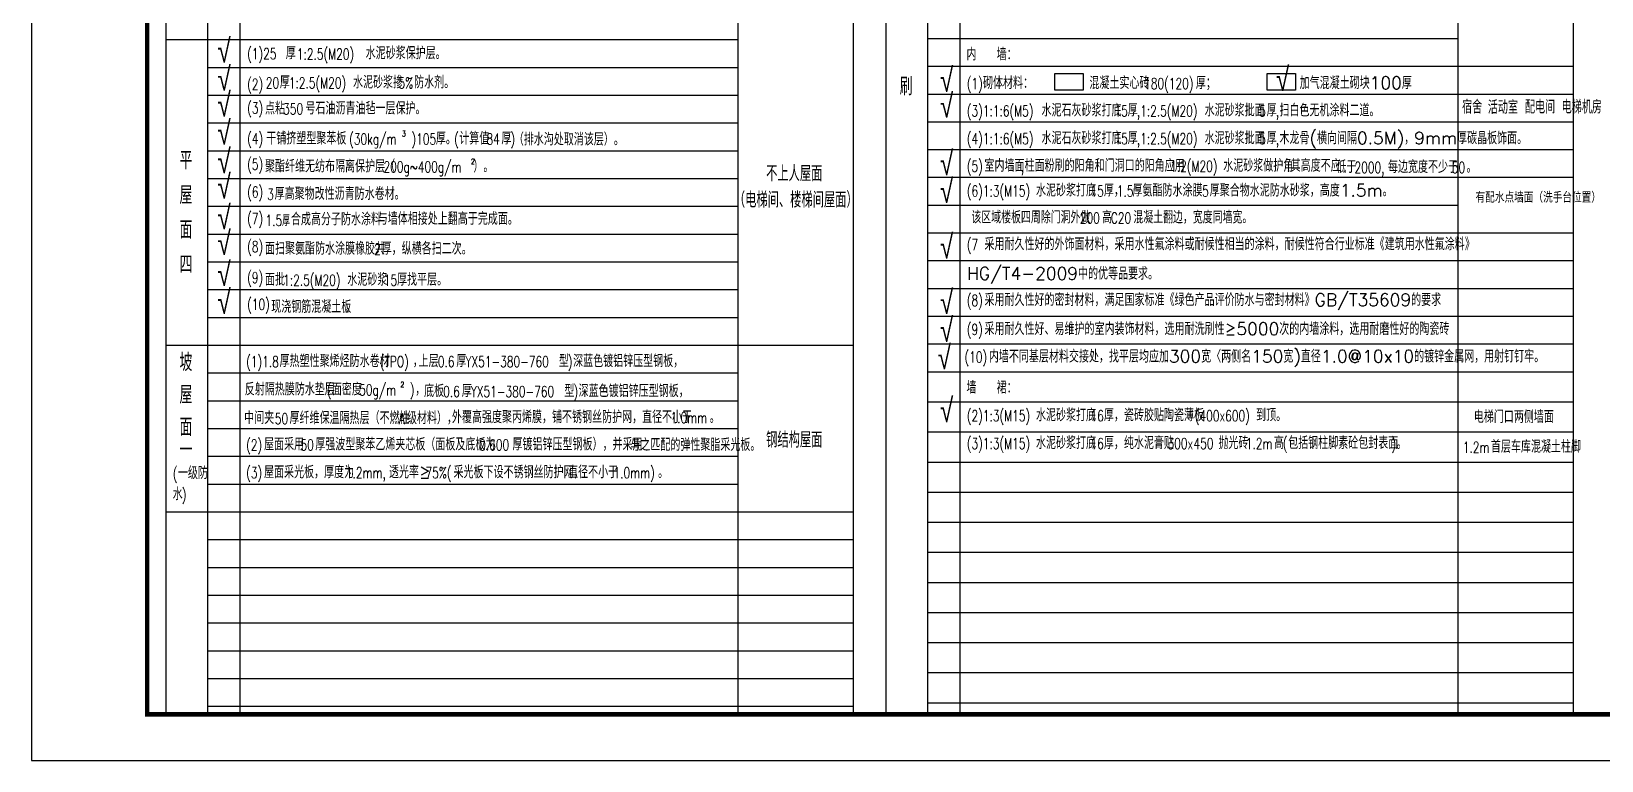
# Model space of a CAD drawing. Extents: x -1041549 to 749950, y -354245 to 17554.
# Drawn here: x -949364 to -915460, y -187337 to -171585 of the extents above; entities that cross this region are included whole.
import ezdxf

# ---------------------------------------------------------------- set-up
doc = ezdxf.new("R2010")
doc.units = 0
doc.header["$LTSCALE"] = 1000
doc.header["$MEASUREMENT"] = 0
doc.layers.add('PUB_TITLE', color=4, linetype='Continuous')
doc.styles.add('_TCH_DIM', font='SIMPLEX', dxfattribs={"bigfont": 'GBCBIG'})
doc.styles.get("Standard").update_dxf_attribs({"font": 'gbenor.shx', "bigfont": 'gbcbig.shx'})
doc.styles.add('天正', font='SIMPLEX', dxfattribs={"width": 0.8, "bigfont": 'HZTXT'})

msp = doc.modelspace()

# ---------------------------------------------------------------- linework, layer by layer
at = {"layer": 'PUB_TITLE'}
for p, q in [((-946464.2, -171762.8), (-934114.3, -171762.8)), ((-930014.6, -171737.5), (-918564.3, -171737.5)), ((-945564.2, -172362.8), (-934114.3, -172362.8)), ((-930014.6, -172337.5), (-916064.6, -172337.5)), ((-930014.6, -172337.5), (-916064.6, -172337.5)), ((-945564.2, -172962.8), (-934114.3, -172962.8)), ((-930014.6, -172937.5), (-916064.6, -172937.5)), ((-945564.2, -173562.8), (-934114.3, -173562.8)), ((-930014.6, -173537.5), (-916064.6, -173537.5)), ((-945564.2, -174162.8), (-934114.3, -174162.8)), ((-930014.6, -174137.5), (-916064.6, -174137.5)), ((-945564.2, -174762.8), (-934114.3, -174762.8)), ((-930014.6, -174737.5), (-916064.6, -174737.5)), ((-945564.2, -175363), (-934114.3, -175363)), ((-930014.6, -175337.5), (-918564.3, -175337.5)), ((-945564.2, -175963), (-934114.3, -175963)), ((-930014.6, -175937.5), (-916064.6, -175937.5)), ((-945564.2, -176563), (-934114.3, -176563)), ((-930014.6, -176537.5), (-916064.6, -176537.5)), ((-945564.2, -177163), (-934114.3, -177163)), ((-930014.6, -177137.5), (-916064.6, -177137.5)), ((-945564.2, -177763), (-934114.3, -177763)), ((-930014.6, -177737.5), (-916064.6, -177737.5)), ((-930014.6, -178337.5), (-916064.6, -178337.5)), ((-946464.2, -178363), (-931614.6, -178363)), ((-945564.2, -178963), (-934114.3, -178963)), ((-930014.6, -178937.5), (-916064.6, -178937.5)), ((-945564.2, -179563), (-934114.3, -179563)), ((-930014.6, -179587.5), (-916064.6, -179587.5)), ((-945564.2, -180163), (-934114.3, -180163)), ((-930014.6, -180237.5), (-916064.6, -180237.5)), ((-945564.2, -180763), (-934114.3, -180763)), ((-930014.6, -180887.5), (-916064.6, -180887.5)), ((-945564.2, -181363), (-934114.3, -181363)), ((-930014.6, -181537.5), (-916064.6, -181537.5)), ((-946464.2, -181963), (-931614.6, -181963)), ((-930014.6, -182187.5), (-916064.6, -182187.5)), ((-945564.2, -182563), (-931614.6, -182563)), ((-930014.6, -182837.5), (-916064.6, -182837.5)), ((-945564.2, -183163), (-931614.6, -183163)), ((-945564.2, -183763), (-931614.6, -183763)), ((-930014.6, -183487.5), (-916064.6, -183487.5)), ((-945564.2, -184363), (-931614.6, -184363)), ((-930014.6, -184137.5), (-916064.6, -184137.5)), ((-945564.2, -184963), (-931614.6, -184963)), ((-930014.6, -184787.5), (-916064.6, -184787.5)), ((-930014.6, -185437.5), (-916064.6, -185437.5)), ((-945564.2, -185563), (-931614.6, -185563)), ((-930014.6, -186087.5), (-916064.6, -186087.5)), ((-945564.2, -186163), (-931614.6, -186163))]:
    msp.add_line(p, q, dxfattribs=at)
for points in [[(-949364.5, -187337.4), (-889964.5, -187337.4), (-889964.5, -145337.4), (-949364.5, -145337.4)], [(-930914.6, -186337.4), (-916064.6, -186337.4), (-916064.6, -146337.4), (-930914.6, -146337.4)], [(-946464.2, -186337.4), (-931614.6, -186337.4), (-931614.6, -151162.8), (-946464.2, -151162.8)], [(-927266.1, -172497.6), (-926652.2, -172497.6), (-926652.2, -172853.4), (-927266.1, -172853.4)], [(-922679.6, -172497.6), (-922065.8, -172497.6), (-922065.8, -172853.4), (-922679.6, -172853.4)]]:
    msp.add_lwpolyline(points, close=True, dxfattribs=at)
at = {"layer": 'PUB_TITLE', "const_width": 100}
msp.add_lwpolyline([(-946864.5, -186337.4), (-890964.5, -186337.4), (-890964.5, -146337.4), (-946864.5, -146337.4)], close=True, dxfattribs=at)
at = {"layer": 'PUB_TITLE'}
for points in [[(-930014.6, -146337.4), (-930014.6, -186337.4)], [(-918564.3, -146337.4), (-918564.3, -186337.4)], [(-929314.6, -147137.5), (-929314.6, -186337.4)], [(-945564.2, -151162.8), (-945564.2, -186337.4)], [(-934114.3, -151162.8), (-934114.3, -186337.4)], [(-944864.2, -151962.8), (-944864.2, -186337.4)]]:
    msp.add_lwpolyline(points, dxfattribs=at)

# ---------------------------------------------------------------- texts
for s, height, style, width, p in [('√', 500, '天正', 0.8, (-945346.3, -172255.8)), ('(1)25', 238, '_TCH_DIM', 0.705882, (-944704.2, -172187)), ('1:2.5(M20)', 238, '_TCH_DIM', 0.705882, (-943631.4, -172194.5)), ('√', 500, '天正', 0.8, (-945346.3, -172863.7)), ('(2)', 238, '_TCH_DIM', 0.705882, (-944704.2, -172846)), ('1:2.5(M20)', 238, '_TCH_DIM', 0.705882, (-943803.6, -172818)), ('√', 500, '天正', 0.8, (-929746.7, -172887.5)), ('(1)', 238, '_TCH_DIM', 0.705882, (-929169.4, -172831.5)), ('180(120)', 238, '_TCH_DIM', 0.705882, (-925340.4, -172831.5)), ('√', 500, '天正', 0.8, (-922490.5, -172868.2)), ('√', 500, '天正', 0.8, (-945346.3, -173420.9)), ('20', 238, '_TCH_DIM', 0.705882, (-944305.6, -172818)), ('5%', 238, '_TCH_DIM', 0.705882, (-941436.6, -172818)), ('√', 500, '天正', 0.8, (-929746.7, -173446)), ('(3)', 238, '_TCH_DIM', 0.705882, (-944704.2, -173361.9)), ('350', 238, '_TCH_DIM', 0.705882, (-943927, -173379.9)), ('(3)1:1:6(M5)', 238, '_TCH_DIM', 0.705882, (-929169.4, -173422.8)), ('15', 238, '_TCH_DIM', 0.705882, (-925980.7, -173422.8)), (',1:2.5(M20)', 238, '_TCH_DIM', 0.705882, (-925496.1, -173422.8)), ('5', 238, '_TCH_DIM', 0.705882, (-922852.5, -173422.8)), ('√', 500, '天正', 0.8, (-945346.3, -174028.8)), (',', 238, '_TCH_DIM', 0.705882, (-922495.9, -173422.8)), ('(4)', 238, '_TCH_DIM', 0.705882, (-944704.2, -174023.6)), ('(30kg/m', 238, '_TCH_DIM', 0.705882, (-942503, -174029.8)), ('3', 119, '_TCH_DIM', 0.705882, (-941367, -173854.8)), (')105', 238, '_TCH_DIM', 0.705882, (-941159, -174029.8)), ('(', 238, '_TCH_DIM', 0.705882, (-940237.8, -174029.8)), ('84', 238, '_TCH_DIM', 0.705882, (-939536.1, -174029.8)), (')', 238, '_TCH_DIM', 0.705882, (-939019.5, -174029.8)), ('(4)1:1:6(M5)', 238, '_TCH_DIM', 0.705882, (-929169.4, -174022.8)), ('15', 238, '_TCH_DIM', 0.705882, (-925980.7, -174022.8)), (',1:2.5(M20)', 238, '_TCH_DIM', 0.705882, (-925496.1, -174022.8)), ('5', 238, '_TCH_DIM', 0.705882, (-922852.5, -174022.8)), ('√', 500, '天正', 0.8, (-945346.3, -174644.2)), ('√', 500, '天正', 0.8, (-929746.7, -174687.5)), (',', 238, '_TCH_DIM', 0.705882, (-922495.9, -174022.8)), ('(5)', 238, '_TCH_DIM', 0.705882, (-944704.2, -174574.3)), ('200g~400g/m', 238, '_TCH_DIM', 0.705882, (-941764.5, -174630.6)), ('2', 119, '_TCH_DIM', 0.705882, (-939876.5, -174455.6)), ('(5)', 238, '_TCH_DIM', 0.705882, (-929169.4, -174616.5)), (',', 238, '_TCH_DIM', 0.705882, (-927999, -174616.5)), ('1:2(M20)', 238, '_TCH_DIM', 0.705882, (-924773.5, -174616.5)), ('.', 238, '_TCH_DIM', 0.705882, (-922253.3, -174616.5)), ('2000,', 238, '_TCH_DIM', 0.705882, (-920792.4, -174644)), ('50', 238, '_TCH_DIM', 0.705882, (-918696.2, -174644)), ('√', 500, '天正', 0.8, (-945346.3, -175191.9)), ('√', 500, '天正', 0.8, (-929746.7, -175287.5)), ('(6)1:3(M15)', 238, '_TCH_DIM', 0.705882, (-929169.4, -175152.4)), ('15', 238, '_TCH_DIM', 0.705882, (-926493.8, -175152.4)), ('1.5', 238, '_TCH_DIM', 0.705882, (-925924.7, -175152.4)), ('5', 238, '_TCH_DIM', 0.705882, (-924081.6, -175152.4)), ('√', 500, '天正', 0.8, (-945346.3, -175857)), ('200', 235.7, '_TCH_DIM', 0.705882, (-926723, -175733.3)), ('C20', 235.7, '_TCH_DIM', 0.705882, (-926053, -175733.3)), ('√', 500, '天正', 0.8, (-945346.3, -176413.9)), ('√', 500, '天正', 0.8, (-929746.7, -176487.5)), ('(7', 238, '_TCH_DIM', 0.705882, (-929169.4, -176312.3)), ('√', 500, '天正', 0.8, (-945346.3, -177081.9)), ('(9)', 238, '_TCH_DIM', 0.705882, (-944704.2, -177022.6)), ('1:2.5(M20)', 238, '_TCH_DIM', 0.705882, (-943927, -177078.7)), ('15', 238, '_TCH_DIM', 0.705882, (-941756.6, -177078.7)), ('√', 500, '天正', 0.8, (-945346.3, -177681.9)), ('(10)', 238, '_TCH_DIM', 0.705882, (-944704.2, -177602.2)), ('√', 500, '天正', 0.8, (-929746.7, -177687.5)), ('(8)', 238, '_TCH_DIM', 0.705882, (-929169.4, -177517.1)), ('√', 500, '天正', 0.8, (-929746.7, -178287.5)), ('(9)', 238, '_TCH_DIM', 0.705882, (-929169.4, -178143.3)), ('√', 500, '天正', 0.8, (-929795.8, -178882.9)), ('(1)1.8', 238, '_TCH_DIM', 0.705882, (-944725.2, -178838.2)), ('(TPO)', 238, '_TCH_DIM', 0.705882, (-941842.6, -178838.2)), ('0.6', 238, '_TCH_DIM', 0.705882, (-940589.9, -178838.2)), ('YX51-380-760', 238, '_TCH_DIM', 0.705882, (-939993.3, -178838.2)), (')', 238, '_TCH_DIM', 0.705882, (-937778.4, -178838.2)), ('(10)', 238, '_TCH_DIM', 0.705882, (-929218.6, -178738.6)), ('(', 238, '_TCH_DIM', 0.705882, (-942988.4, -179448.4)), ('50g/m', 238, '_TCH_DIM', 0.705882, (-942286.6, -179448.4)), ('2', 119, '_TCH_DIM', 0.705882, (-941398.6, -179273.4)), (')', 238, '_TCH_DIM', 0.705882, (-941190.6, -179448.4)), ('0.6', 238, '_TCH_DIM', 0.705882, (-940472.2, -179484.8)), ('YX51-380-760', 238, '_TCH_DIM', 0.705882, (-939875.6, -179484.8)), (')', 238, '_TCH_DIM', 0.705882, (-937660.7, -179484.8)), ('√', 500, '天正', 0.8, (-929746.7, -180023.6)), ('50', 238, '_TCH_DIM', 0.705882, (-944110.9, -180069.5)), ('A', 238, '_TCH_DIM', 0.705882, (-941431.8, -180069.5)), ('1.0mm', 238, '_TCH_DIM', 0.705882, (-935565.3, -180048.4)), ('(2)1:3(M15)', 238, '_TCH_DIM', 0.705882, (-929169.4, -180006.8)), ('16', 238, '_TCH_DIM', 0.705882, (-926493.8, -180006.8)), ('(400x600)', 238, '_TCH_DIM', 0.705882, (-924239.9, -180006.8)), ('(2)', 238, '_TCH_DIM', 0.705882, (-944725.2, -180638.2)), ('(3)1:3(M15)', 238, '_TCH_DIM', 0.705882, (-929169.4, -180606.8)), ('16', 238, '_TCH_DIM', 0.705882, (-926493.8, -180606.8)), ('300x450', 238, '_TCH_DIM', 0.705882, (-924829.7, -180606.8)), ('1.2m', 238, '_TCH_DIM', 0.705882, (-923143.9, -180606.8)), ('(', 238, '_TCH_DIM', 0.705882, (-922339.3, -180606.8)), (')', 238, '_TCH_DIM', 0.705882, (-919996.1, -180610.8)), ('50', 238, '_TCH_DIM', 0.705882, (-943554.8, -180638.2)), ('0.600', 238, '_TCH_DIM', 0.705882, (-939696.1, -180638.2)), ('1.2m', 238, '_TCH_DIM', 0.705882, (-918457.4, -180688.4)), ('(', 238, '_TCH_DIM', 0.705882, (-946313.2, -181256.5)), ('(3)', 238, '_TCH_DIM', 0.705882, (-944725.2, -181238.2)), ('1.2mm,', 238, '_TCH_DIM', 0.705882, (-942571.8, -181238.2)), ('75%(', 238, '_TCH_DIM', 0.705882, (-940857.5, -181238.2)), ('1.0mm)', 238, '_TCH_DIM', 0.705882, (-936793.1, -181238.2)), (')', 238, '_TCH_DIM', 0.705882, (-946116.7, -181711.5))]:
    msp.add_text(s, height=height, dxfattribs=dict(at, style=style, width=width)).set_placement(p)
at = {"layer": 'PUB_TITLE', "style": '_TCH_DIM'}
for s, height, p in [('水泥砂浆保护层。', 270.07, (-942147.6, -172187)), ('厚', 270.1, (-943872.2, -172187)), ('内', 270.1, (-929174.6, -172212.5)), ('墙：', 270.07, (-928522, -172212.5)), ('厚', 270.1, (-944000.2, -172818)), ('水泥砂浆掺', 270.07, (-942419.6, -172818)), ('防水剂。', 270.07, (-941100.6, -172818)), ('刷', 385.8, (-930615.3, -172964.8)), ('砌体材料：', 270.07, (-928817.4, -172831.5)), ('混凝土实心砖', 270.07, (-926520, -172831.5)), ('厚；', 270.07, (-924220.4, -172831.5)), ('加气混凝土砌块100厚', 270.071, (-921979.4, -172831.5)), ('点粘', 270.07, (-944320.2, -173379.9)), ('号石油沥青油毡一层保护。', 270.071, (-943447, -173379.9)), ('水泥石灰砂浆打底', 270.07, (-927553.4, -173422.8)), ('厚', 270.1, (-925692.7, -173422.8)), ('水泥砂浆批面', 270.07, (-924032.1, -173422.8)), ('厚', 270.1, (-922692.5, -173422.8)), ('扫白色无机涂料二道。', 270.07, (-922415.9, -173422.8)), ('宿舍', 289.36, (-918473, -173360.4)), ('活动室', 289.36, (-917915.7, -173367.1)), ('配电间', 289.36, (-917114, -173360.4)), ('电梯机房', 289.36, (-916321.6, -173360.4)), ('干铺挤塑型聚苯板', 270.07, (-944292.7, -174029.8)), ('厚。', 270.07, (-940631, -174029.8)), ('计算值', 270.07, (-940125.8, -174029.8)), ('厚', 270.1, (-939216.1, -174029.8)), ('（排水沟处取消该层）。', 270.071, (-938949, -174049.6)), ('水泥石灰砂浆打底', 270.07, (-927553.4, -174022.8)), ('厚', 270.1, (-925692.7, -174022.8)), ('水泥砂浆批面', 270.07, (-924032.1, -174022.8)), ('厚', 270.1, (-922692.5, -174022.8)), ('木龙骨(横向间隔0.5M)，9mm厚碳晶板饰面。', 270.071, (-922415.9, -174022.8)), ('平', 385.8, (-946165.7, -174562.4)), ('聚酯纤维无纺布隔离保护层（', 270.071, (-944320.2, -174630.6)), ('）。', 270.07, (-939820.5, -174630.6)), ('室内墙面', 270.07, (-928785.4, -174616.5)), ('柱面粉刷的阳角和门洞口的阳角应用', 270.071, (-927919, -174616.5)), ('水泥砂浆做护角', 270.07, (-923629.5, -174616.5)), ('其高度不应', 270.07, (-922173.3, -174616.5)), ('低于', 270.07, (-921185.5, -174644)), ('每边宽度不少于', 270.07, (-920072.4, -174644)), ('。', 270.1, (-918376.2, -174644)), ('屋', 385.8, (-946165.7, -175312.4)), ('水泥砂浆打底', 270.07, (-927673.4, -175152.4)), ('厚， 厚氨酯防水涂膜', 270.07, (-926205.8, -175152.4)), ('厚聚合物水泥防水砂浆，高度1.5m。', 270.071, (-923921.6, -175152.4)), ('有配水点墙面（洗手台位置）', 231.489, (-918182.1, -175284.2)), ('该区域楼板四周除门洞外做', 267.457, (-929067.5, -175733.3)), ('高', 267.5, (-926247.7, -175733.3)), ('混凝土翻边，宽度同墙宽。', 267.457, (-925569.7, -175733.3)), ('面', 385.8, (-946165.7, -176062.4)), ('采用耐久性好的外饰面材料，采用水性氟涂料或耐候性相当的涂料，耐候性符合行业标准《建筑用水性氟涂料》', 270.071, (-928785.4, -176312.3)), ('四', 385.8, (-946165.7, -176812.4)), ('HG/T4-2009中的优等品要求。', 270.071, (-929161.3, -176948.2)), ('面批', 270.07, (-944320.2, -177078.7)), ('水泥砂浆', 270.07, (-942543, -177078.7)), ('厚找平层。', 270.07, (-941468.6, -177078.7)), ('采用耐久性好的密封材料，满足国家标准《绿色产品评价防水与密封材料》GB/T35609的要求', 270.071, (-928785.4, -177517.1)), ('现浇钢筋混凝土板', 270.07, (-944185.3, -177665.7)), ('。', 270.1, (-942575.3, -177665.7)), ('采用耐久性好、易维护的室内装饰材料，选用耐洗刷性≥5000次的内墙涂料，选用耐磨性好的陶瓷砖', 270.071, (-928785.4, -178143.3)), ('坡', 385.8, (-946165.7, -178925.8)), ('厚热塑性聚烯烃防水卷材', 270.071, (-944005.2, -178838.2)), ('上层', 270.07, (-941003.1, -178838.2)), ('厚', 270.1, (-940189.9, -178838.2)), ('型', 270.1, (-937975, -178838.2)), ('深蓝色镀铝锌压型钢板，', 270.071, (-937666.4, -178838.2)), ('内墙不同基层材料交接处，找平层均应加300宽〈两侧名150宽)直径1.0@10x10的镀锌金属网，用射钉钉牢。', 270.071, (-928690.2, -178738.6)), ('，', 270.1, (-941130.6, -178838.2)), ('屋', 385.8, (-946165.7, -179625.8)), ('反射隔热膜防水垫层', 270.07, (-944757.7, -179448.4)), ('面密度', 270.07, (-942876.4, -179448.4)), ('，', 270.1, (-941078.6, -179448.4)), ('底板', 270.07, (-940885.4, -179484.8)), ('厚', 270.1, (-940072.2, -179484.8)), ('型', 270.1, (-937857.3, -179484.8)), ('深蓝色镀铝锌压型钢板，', 270.071, (-937548.7, -179484.8)), ('墙', 270.1, (-929174.6, -179412.2)), ('裙：', 270.07, (-928522, -179412.2)), ('面', 385.8, (-946165.7, -180325.8)), ('中间夹', 270.07, (-944771, -180066.2)), ('厚纤维保温隔热层（不燃性', 270.071, (-943790.9, -180069.5)), ('级材料），', 270.07, (-941255.8, -180069.5)), ('外覆高强度聚丙烯膜，铺不锈钢丝防护网，直径不小于', 270.071, (-940283.6, -180048.4)), ('。', 270.1, (-934717.3, -180048.4)), ('水泥砂浆打底', 270.07, (-927673.4, -180006.8)), ('厚，瓷砖胶贴陶瓷薄板', 270.07, (-926205.8, -180006.8)), ('到顶。', 270.07, (-922919.9, -180006.8)), ('电梯门口两侧墙面', 270.07, (-918218.8, -180043.4)), ('屋面采用', 270.07, (-944341.2, -180638.2)), ('厚强波型聚苯乙烯夹芯板（面板及底板为', 270.071, (-943234.8, -180638.2)), ('厚镀铝锌压型钢板），并采用', 270.071, (-938976.1, -180638.2)), ('与之匹配的弹性聚脂采光板。', 270.071, (-936432.4, -180648.4)), ('水泥砂浆打底', 270.07, (-927673.4, -180606.8)), ('厚，纯水泥膏贴', 270.07, (-926205.8, -180606.8)), ('抛光砖', 270.07, (-923733.7, -180606.8)), ('高', 270.1, (-922535.9, -180606.8)), ('包括钢柱脚素砼包封表面', 270.071, (-922227.3, -180606.8)), ('一', 385.8, (-946165.7, -180815.4)), ('。', 270.1, (-919884.1, -180610.8)), ('首层车库混凝土柱脚', 270.07, (-917849.4, -180688.4)), ('一级防', 270.07, (-946201.2, -181256.5)), ('屋面采光板，厚度为', 270.07, (-944341.2, -181238.2)), ('透光率≥', 270.07, (-941643.8, -181238.2)), ('采光板下设不锈钢丝防护网，', 270.071, (-940249.5, -181238.2)), ('直径不小于', 270.07, (-937776.1, -181238.2)), ('。', 270.1, (-935833.1, -181238.2)), ('水', 270.1, (-946313.2, -181711.5))]:
    msp.add_text(s, height=height, dxfattribs=at).set_placement(p)
at = {"layer": 'PUB_TITLE'}
for s, height, p in [('不上人屋面', 337.59, (-933500.2, -174822.9)), ('（电梯间、楼梯间屋面）', 337.589, (-934196.4, -175391.1)), ('钢结构屋面', 337.59, (-933500.2, -180575.9))]:
    msp.add_text(s, height=height, dxfattribs=at).set_placement(p)
at = {"layer": 'PUB_TITLE', "color": 4, "style": '_TCH_DIM', "width": 0.705882}
for s, p in [('(6)', (-944704.2, -175174.5)), ('3', (-944276.9, -175224.5)), ('(7)', (-944704.2, -175747)), ('1.5厚', (-944310.3, -175787.9)), ('(8)', (-944704.2, -176352.1)), ('2', (-941961.1, -176408.1))]:
    msp.add_text(s, height=238, dxfattribs=at).set_placement(p)
at = {"layer": 'PUB_TITLE', "color": 4, "style": '_TCH_DIM'}
for s, height, p in [('厚高聚物改性沥青防水卷材。', 270.071, (-944113, -175224.5)), ('合成高分子防水涂料', 270.07, (-943760.1, -175774.3)), ('与墙体相接处上翻高于完成面。', 270.071, (-941885.6, -175765.1)), ('面扫聚氨酯防水涂膜橡胶共', 270.071, (-944320.2, -176408.1)), ('厚，纵横各扫二次。', 270.07, (-941801.1, -176408.1))]:
    msp.add_text(s, height=height, dxfattribs=at).set_placement(p)

doc.saveas('drawing.dxf')
